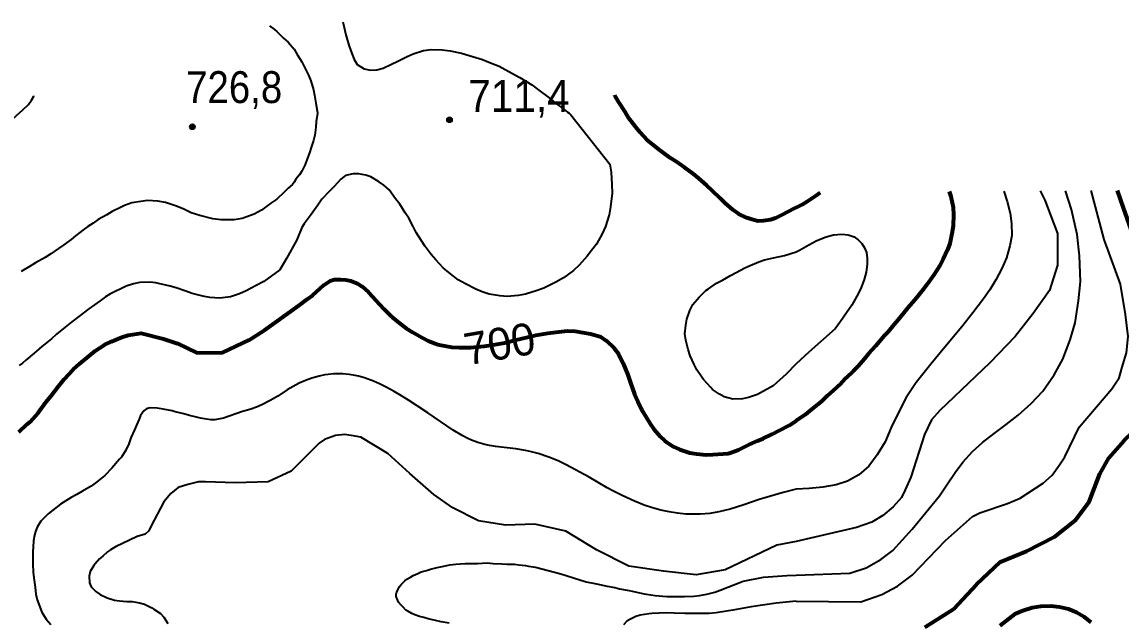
# Model space of a CAD drawing. Header units: metres. Extents: x 552626 to 559174, y 1843804 to 1852371.
# Drawn here: x 553587 to 554173, y 1845760 to 1846080 of the extents above; entities that cross this region are included whole.
import ezdxf
from ezdxf.enums import TextEntityAlignment as Align

# ---------------------------------------------------------------- set-up
doc = ezdxf.new("R2010")
doc.units = ezdxf.units.M
doc.header["$LTSCALE"] = 6.8
for name, color, linetype, lineweight in [('1', 7, 'Continuous', 25), ('2', 7, 'Continuous', 53), ('5', 7, 'Continuous', 25)]:
    doc.layers.add(name, color=color, linetype=linetype, lineweight=lineweight)
doc.layers.add('4', color=7, linetype='Continuous')

msp = doc.modelspace()

# ---------------------------------------------------------------- hatches: boundary and pattern name
at = {"layer": '5'}
for points in [[(553816.73, 1846028, 1), (553813.73, 1846028, 1)], [(553679.7, 1846024.27, 1), (553676.7, 1846024.27, 1)]]:
    msp.add_hatch(color=256, dxfattribs=at).paths.add_polyline_path(points)

# ---------------------------------------------------------------- linework, layer by layer
at = {"layer": '1'}
for points in [[(553758.4, 1846080.13), (553758.54, 1846079.49), (553760.02, 1846073.2), (553761.5, 1846067.77), (553762.61, 1846064.66), (553764.46, 1846060.13), (553766.1, 1846057.46), (553769.77, 1846055.23), (553773.09, 1846054.47)], [(553719.23, 1846078.15), (553721.97, 1846076.09), (553723.14, 1846074.99), (553726.86, 1846071.52), (553729.21, 1846069.32), (553732.39, 1846065.6), (553734.12, 1846062.85), (553736.58, 1846058.86), (553738.04, 1846055.99), (553740.04, 1846051.85), (553741.26, 1846048.67), (553742.75, 1846043.9), (553743.37, 1846041.02), (553743.94, 1846036.82), (553744.68, 1846032.82), (553744.84, 1846031.51), (553744.2, 1846027.06), (553744.07, 1846024.11), (553743.41, 1846019.85), (553742.69, 1846017.02)], [(553773.09, 1846054.47), (553776.48, 1846054.67), (553779.82, 1846055.43), (553784.41, 1846057.57), (553787.74, 1846059.18), (553792.59, 1846061.64), (553795.94, 1846063.06), (553801.44, 1846064.83), (553805.46, 1846065.39), (553811.35, 1846065.3), (553815.5, 1846064.73), (553821.63, 1846063.44), (553825.76, 1846062.2), (553832.75, 1846060.06), (553837.03, 1846058.37), (553841.7, 1846056.53), (553848.38, 1846052.92), (553852.64, 1846050.56), (553859.08, 1846046.64), (553862.81, 1846043.84), (553868.41, 1846039.73), (553871.57, 1846037.06), (553876.35, 1846033.43), (553878.13, 1846032.01), (553879.05, 1846031.45), (553879.92, 1846030.59), (553900.66, 1846004.39)], [(553572.8, 1846016.19), (553575.28, 1846020.17), (553577.07, 1846022.85), (553579.27, 1846025.19), (553582.42, 1846028.3), (553584.56, 1846030.35), (553587.85, 1846033.2), (553590.92, 1846036.21), (553592.56, 1846038.49), (553593.66, 1846040.51), (553593.73, 1846040.69)], [(553742.69, 1846017.02), (553741.52, 1846013.18), (553740.69, 1846010.42), (553739.23, 1846006.65), (553738.38, 1846004.08), (553736.5, 1846000.64), (553735.29, 1845998.69), (553733.39, 1845996.29), (553732.51, 1845994.77), (553731.52, 1845993.51), (553729.27, 1845991.55)], [(553900.66, 1846004.39), (553901.45, 1846000.02), (553901.72, 1845993.5), (553901.88, 1845988.77), (553901.09, 1845981.55), (553900.25, 1845977.28), (553898.29, 1845971.17), (553896.66, 1845967.18), (553893.49, 1845961.69), (553890.83, 1845958.35), (553888.53, 1845955.23), (553884.34, 1845950.39), (553881.24, 1845947.56), (553875.9, 1845943.63), (553871.88, 1845941.36), (553865.5, 1845938.26), (553861.48, 1845936.85), (553855.71, 1845934.95), (553851.9, 1845934.23), (553845.96, 1845933.84), (553842.04, 1845934.05), (553836.33, 1845935.02), (553832.68, 1845936.21), (553829.2, 1845937.62), (553823.73, 1845940.6), (553819.89, 1845942.63), (553814.79, 1845946.51), (553811.92, 1845949.13), (553808.03, 1845953.24), (553805.52, 1845956.09), (553802.28, 1845960.37), (553800.23, 1845963.36), (553797.53, 1845967.9), (553795.93, 1845971.04), (553793.52, 1845975.51), (553791.57, 1845978.42), (553788.68, 1845982.93), (553786.44, 1845985.91), (553783.15, 1845990.56), (553780.21, 1845993.08), (553777.41, 1845995.13), (553773.23, 1845997.6), (553770.56, 1845998.53), (553766.68, 1845999.22), (553763.93, 1845999.19), (553759.77, 1845998.24), (553757.34, 1845996.25), (553753.79, 1845992.43), (553751.23, 1845989.86), (553747.24, 1845985.7), (553745.05, 1845982.5), (553741.44, 1845977.53), (553740.46, 1845976.09), (553737.83, 1845972.56), (553736.62, 1845970.61), (553733.87, 1845963.92), (553728.45, 1845953.98), (553724.83, 1845948.01), (553716.29, 1845941.81), (553712.25, 1845939.66), (553706.8, 1845936.84), (553703.39, 1845935.26), (553698.5, 1845933.6), (553692.8, 1845932.95), (553687.48, 1845933.24)], [(553729.27, 1845991.55), (553727.05, 1845989.39), (553723.21, 1845985.63), (553719.94, 1845983.45), (553715.04, 1845979.85), (553711.11, 1845977.69), (553704.82, 1845975.36), (553700.45, 1845974.57), (553693.51, 1845974.63), (553689.07, 1845975.26), (553682.23, 1845976.95), (553677.59, 1845978.42), (553673.59, 1845980.24), (553669.69, 1845981.97), (553663.86, 1845983.87), (553659.88, 1845984.65), (553654.25, 1845984.86), (553650.69, 1845984.45), (553646.03, 1845983.73), (553642.01, 1845982.32), (553639.87, 1845981.13), (553635.46, 1845979.01), (553632.61, 1845977.35), (553628.05, 1845974.83), (553625.33, 1845972.91), (553622.5, 1845971.07), (553619.88, 1845969.06), (553615.95, 1845966.04), (553613.6, 1845964.16), (553609.65, 1845961.33), (553606.93, 1845959.41), (553602.71, 1845956.45), (553599.69, 1845954.59), (553594.7, 1845951.74), (553591.69, 1845949.87), (553586.96, 1845947.15)], [(554000, 1845771.34), (554034.4, 1845771.02), (554045.63, 1845774.94), (554053.92, 1845779.34), (554061.73, 1845785.21), (554079.62, 1845803.64), (554093.94, 1845816.54), (554097.85, 1845818.5), (554112.49, 1845823.39), (554119.32, 1845826.33), (554131.52, 1845834.16), (554136.4, 1845838.56), (554140.31, 1845843.95), (554143.09, 1845848.26), (554150.72, 1845864.16), (554168.13, 1845884.57), (554172.03, 1845890.44), (554173.98, 1845897.29), (554175.94, 1845903.66), (554176.91, 1845912.47), (554175.45, 1845924.21), (554172.85, 1845940.27), (554164.04, 1845964.21), (554157.19, 1845990.2)], [(554000, 1845785.26), (554028.55, 1845786.19), (554037.33, 1845789.13), (554045.14, 1845793.53), (554051.48, 1845798.43), (554061.73, 1845809.69), (554076.3, 1845827.48), (554080.31, 1845833.43), (554084.75, 1845839.98), (554088.76, 1845845.42), (554093.96, 1845851.17), (554099.19, 1845855.87), (554105.41, 1845860.77), (554111.83, 1845865.49), (554118.34, 1845870.57), (554125.25, 1845876.77), (554131.33, 1845883.32), (554137.49, 1845891.93), (554142.02, 1845900.34), (554146.04, 1845910.66), (554148.67, 1845919.81), (554150.48, 1845931.52), (554151.43, 1845941.78), (554150.98, 1845955.43), (554149.76, 1845966.84), (554146.75, 1845980.17), (554143.54, 1845990.11)], [(554130.07, 1845990.02), (554132.47, 1845985.1), (554139.3, 1845967.42), (554139.18, 1845950.49), (554135.02, 1845936.92), (554126.26, 1845924.62), (554116.61, 1845912.48), (554103.11, 1845898.39), (554076.55, 1845872.94), (554072.02, 1845867.94), (554068.39, 1845860.21), (554061.14, 1845837.48), (554057.97, 1845830.66), (554056.15, 1845826.57), (554051.62, 1845821.57), (554046.18, 1845817.02), (554040.29, 1845813.38), (554032.13, 1845810.66), (554000, 1845803.1)], [(554110.6, 1845989.89), (554112.37, 1845984.47), (554113.97, 1845978.2), (554114.71, 1845972.63), (554114.8, 1845966.34), (554113.89, 1845960.73), (554112.01, 1845954.37), (554109.54, 1845948.72), (554106.39, 1845942.73), (554103.08, 1845937.39), (554099.78, 1845932.44), (554094.17, 1845925), (554088.19, 1845917.57), (554079.21, 1845906.74), (554071.68, 1845897.6), (554063.89, 1845887.87), (554058.63, 1845879.83), (554054.47, 1845871.9), (554050.65, 1845863.96), (554047.37, 1845856.25), (554043.2, 1845849.43), (554038.74, 1845843.34), (554033.37, 1845838.72), (554027.26, 1845835.38), (554021.25, 1845833.27), (554014.12, 1845832.04), (554006.84, 1845831.4), (554000, 1845831.08)], [(554000, 1845957.55), (554001.67, 1845958.54), (554006.69, 1845961.39), (554010.97, 1845963.6), (554015.86, 1845965.54), (554019.93, 1845966.59), (554024.29, 1845966.99), (554027.6, 1845966.63), (554030.81, 1845965.49), (554033.04, 1845963.98), (554035.04, 1845961.96), (554036.37, 1845959.74), (554037.38, 1845957.21), (554037.84, 1845954.12), (554037.87, 1845950.83), (554037.27, 1845946.71), (554036.23, 1845942.76), (554034.39, 1845938.09), (554032.34, 1845933.91), (554029.56, 1845929.16), (554026.87, 1845925.06), (554023.63, 1845920.45), (554020.68, 1845916.55), (554006.63, 1845904.09), (554000, 1845897.93)], [(554000, 1845897.93), (553994.61, 1845892.42), (553987.69, 1845886.19), (553979.4, 1845881.49), (553974.55, 1845879.89), (553971.41, 1845879.15), (553966.2, 1845879.03), (553961.59, 1845880.31), (553959.06, 1845881.63), (553955.45, 1845884.16), (553954.47, 1845885.29), (553950.66, 1845889.5), (553949.76, 1845890.73), (553947.04, 1845894.6), (553945.65, 1845897.57), (553943.51, 1845902.17), (553942.38, 1845905.46), (553941.23, 1845910.46), (553940.66, 1845913.81), (553941.17, 1845918.52), (553941.76, 1845921.63), (553943.31, 1845926.37), (553944.94, 1845929.5), (553948.2, 1845933.38), (553951.88, 1845936.94), (553953.29, 1845937.86), (553957.51, 1845940.81), (553960.66, 1845942.41), (553965.02, 1845944.9), (553968.06, 1845946.58), (553972.53, 1845948.99), (553975.43, 1845950.27), (553980.04, 1845952.22), (553983.15, 1845953.34), (553987.96, 1845954.46), (553993.77, 1845955.54), (554000, 1845957.55)], [(553687.48, 1845933.24), (553683.72, 1845933.9), (553678.08, 1845935.35), (553674.64, 1845936.65), (553669.56, 1845938.36), (553666.37, 1845939.29), (553660.22, 1845940.78), (553658.69, 1845941.1), (553655.48, 1845941.33), (553650.21, 1845941.22), (553646.8, 1845940.54), (553642.87, 1845939.19), (553634.29, 1845934.92), (553631.96, 1845933.56), (553629.1, 1845931.54), (553623.12, 1845927.17), (553617.72, 1845923.06), (553614.05, 1845920.25), (553610.5, 1845917.35), (553605.83, 1845913.73), (553603.13, 1845911.23), (553597.92, 1845907.15), (553595.13, 1845904.54), (553593.84, 1845903.59), (553589.4, 1845899.79), (553587.67, 1845898.3), (553585.93, 1845897.01)], [(554000, 1845831.08), (553992.99, 1845829.34), (553980.22, 1845825.52), (553971.99, 1845822.65), (553964.71, 1845820.4), (553961.75, 1845819.6), (553958.73, 1845818.9), (553953.9, 1845818.13), (553948.87, 1845817.72), (553945.51, 1845817.64), (553941.15, 1845817.78), (553936.77, 1845818.23), (553932.34, 1845818.95), (553927.86, 1845819.88), (553923.4, 1845821.06), (553919.03, 1845822.52), (553913.82, 1845824.6), (553907.28, 1845827.59), (553902.3, 1845830.09), (553899.16, 1845831.78), (553889.6, 1845837.49), (553877.47, 1845844.05), (553873.06, 1845846.21), (553868.22, 1845848.16), (553862.4, 1845850.08), (553858.99, 1845851), (553855.72, 1845851.72), (553850.62, 1845852.53), (553839.68, 1845853.73), (553836.47, 1845854.26), (553834.04, 1845854.79), (553830.39, 1845855.85), (553826.89, 1845857.2), (553824.73, 1845858.22), (553822.02, 1845859.65), (553817.21, 1845862.52), (553803.66, 1845871.76), (553797.96, 1845875.56), (553793.43, 1845878.51), (553788.82, 1845881.36), (553785.78, 1845883.11), (553781.84, 1845885.23), (553777.85, 1845887.21), (553774.73, 1845888.61), (553769.92, 1845890.37), (553766.8, 1845891.23), (553765.03, 1845891.62), (553761.74, 1845892.17), (553758.47, 1845892.49), (553756.71, 1845892.56), (553753.63, 1845892.52), (553750.58, 1845892.24), (553748.87, 1845891.99), (553745.71, 1845891.35), (553741.86, 1845890.29), (553738.42, 1845889.02), (553735.17, 1845887.52), (553731.87, 1845885.78), (553728.71, 1845883.92), (553723.7, 1845880.57), (553719.6, 1845878.26), (553715.15, 1845876.08), (553712.31, 1845874.82), (553709.32, 1845873.68), (553707.52, 1845873.11), (553704.9, 1845872.43), (553694.72, 1845868.82), (553690.13, 1845867.99), (553688.03, 1845868.05), (553685.8, 1845868.4), (553682.56, 1845868.82), (553680.4, 1845869.47), (553676.61, 1845870.33), (553673.73, 1845871.2), (553669.11, 1845872.36), (553667.47, 1845872.77), (553662.68, 1845873.72), (553659.53, 1845874.26), (553655.72, 1845874.42), (553653.8, 1845873.8), (553652.32, 1845872.83), (553650.62, 1845870.25), (553649.84, 1845868.36), (553648.41, 1845865.21), (553647.3, 1845862.69), (553645.5, 1845858.4), (553644.38, 1845855.19), (553642.77, 1845851.81), (553640.4, 1845848.16), (553639.44, 1845846.95), (553635.3, 1845842.19), (553631.55, 1845838.38), (553627.19, 1845834.69), (553624.34, 1845832.67), (553619.67, 1845829.94), (553616.68, 1845828.21), (553613.58, 1845826.56), (553609.39, 1845823.99), (553607.91, 1845823.02), (553603.79, 1845819.86), (553601.32, 1845817.88)], [(554000, 1845803.1), (553989.63, 1845801.23), (553962.11, 1845788.11), (553946.66, 1845785.44), (553929.34, 1845787.41), (553910.84, 1845790.01), (553893.6, 1845798.77), (553877.28, 1845808.58), (553860.65, 1845812.39), (553845.14, 1845811.77), (553830.69, 1845814.15), (553816.98, 1845821.04), (553806.93, 1845828.17), (553794.09, 1845839.45), (553782.39, 1845850.05), (553767.96, 1845858.77), (553764.91, 1845859.3), (553759.52, 1845860.19), (553754.5, 1845859.66), (553748.57, 1845857.52), (553745.7, 1845855.57), (553730.83, 1845840.62), (553718.59, 1845835.01), (553701.01, 1845834.41), (553685.23, 1845835), (553681.42, 1845835), (553675.83, 1845833.45), (553670.68, 1845831.9), (553666.65, 1845828.8), (553663.07, 1845824.37), (553656.14, 1845811.08), (553655.02, 1845808.86), (553653, 1845807.09), (553648.75, 1845805.76), (553637.3, 1845800.36), (553634.64, 1845798.73), (553633.06, 1845797.6), (553630.46, 1845795.4), (553628.74, 1845793.87), (553626.37, 1845791.32), (553625.62, 1845790.38), (553623.8, 1845787.23), (553623.14, 1845784.69), (553623.36, 1845781.1), (553624.37, 1845778.94), (553626.84, 1845776.47), (553629.11, 1845774.83), (553632.72, 1845773.15), (553636.67, 1845771.89), (553639.46, 1845771.55), (553643.3, 1845771.23), (553646.07, 1845771.07), (553650.03, 1845770.48), (553652.78, 1845769.65), (553656.6, 1845767.81), (553657.73, 1845767.09), (553661.14, 1845764.72), (553663.06, 1845762.85), (553665.15, 1845759.48)], [(553601.32, 1845817.88), (553598.27, 1845814.94), (553597.38, 1845814.04), (553595.55, 1845810.85), (553594.62, 1845808.55), (553593.84, 1845805.77), (553593.5, 1845803.54), (553593.29, 1845800.13), (553593.17, 1845797.72), (553593.23, 1845793.74), (553593.24, 1845791.05), (553593.42, 1845786.79), (553593.68, 1845783.73), (553594.43, 1845778.84), (553594.86, 1845775.1), (553595.51, 1845772.09), (553598.06, 1845765.41), (553600.37, 1845761.78), (553602.79, 1845758.97)], [(553815.09, 1845759.65), (553810.74, 1845760.38), (553807.82, 1845761), (553803.92, 1845761.88), (553801.56, 1845762.56), (553799.31, 1845763.16), (553796.74, 1845764), (553795.24, 1845764.69), (553793, 1845765.95), (553791.98, 1845766.59), (553790.48, 1845768.13), (553789.41, 1845769.15), (553788.09, 1845770.71), (553787.61, 1845771.6), (553786.79, 1845773.79), (553786.77, 1845774.83), (553787.03, 1845775.81), (553787.94, 1845777.81), (553788.65, 1845779.13), (553789.73, 1845780.48), (553791.35, 1845782.09), (553792.47, 1845783.08), (553794.53, 1845784.17), (553795.94, 1845785.09), (553798.29, 1845786.12), (553800.1, 1845786.9), (553802.96, 1845787.7), (553805.06, 1845788.41), (553808.66, 1845789.3), (553811.35, 1845789.89), (553815.35, 1845790.63)], [(553815.35, 1845790.63), (553818.53, 1845791), (553823.51, 1845791.47), (553826.74, 1845791.46), (553830.16, 1845791.48), (553835.27, 1845791.68), (553838.52, 1845791.48), (553843.1, 1845791.25), (553845.87, 1845791.09), (553849.88, 1845790.98), (553852.19, 1845790.67), (553855.65, 1845790.31), (553857.4, 1845789.94), (553861.07, 1845789.41), (553874.48, 1845785.89), (553881.35, 1845783.83), (553888.07, 1845781.71), (553893.58, 1845780.55), (553899.29, 1845779.41), (553903.27, 1845778.57), (553905.83, 1845777.96), (553910.93, 1845776.95), (553918.89, 1845775.27), (553922.55, 1845774.7), (553924.78, 1845774.35), (553931.01, 1845773.87), (553932.71, 1845773.77), (553938.99, 1845773.79), (553940.47, 1845773.86), (553945.44, 1845774.03), (553948.5, 1845774.28), (553952.3, 1845775.01), (553956.64, 1845776.21), (553959.42, 1845777.22), (553971.73, 1845781.92), (553982.61, 1845784.15), (553994.93, 1845784.97), (554000, 1845785.26)], [(554000, 1845771.34), (553989.39, 1845770.33), (553976.04, 1845768.3), (553966.16, 1845766.58), (553962.8, 1845766.01), (553957.3, 1845765.09), (553953.64, 1845764.77), (553947.95, 1845764.69), (553944.24, 1845764.74), (553940.72, 1845764.81), (553934.9, 1845765), (553930.9, 1845765.11), (553923.07, 1845764.69), (553921.38, 1845764.5), (553916.9, 1845763.79), (553914.51, 1845763.14), (553911.26, 1845761.63), (553909.76, 1845760.6), (553907.98, 1845758.78)]]:
    msp.add_lwpolyline(points, dxfattribs=at)
at = {"layer": '2'}
for points in [[(553936.15, 1846005.51), (553933.08, 1846007.44), (553928.92, 1846010.57), (553927.56, 1846011.65), (553923.28, 1846015.05), (553920.48, 1846017.11), (553916.88, 1846021.16), (553914.46, 1846024.11), (553910.77, 1846028.91), (553908.78, 1846032.2), (553905.43, 1846037.42), (553903.31, 1846040.97), (553903.27, 1846041.03)], [(554000, 1845981.19), (553998.56, 1845980.46), (553995.88, 1845979.01), (553992.2, 1845977.17), (553988.87, 1845975.55), (553986.31, 1845974.69), (553982.47, 1845974.15), (553979.74, 1845973.94), (553975.24, 1845975.13), (553973.65, 1845975.71), (553969.23, 1845977.86), (553966.24, 1845979.89), (553962.21, 1845983.61), (553959.45, 1845986.14), (553955.27, 1845990.32), (553952.4, 1845992.93), (553948.08, 1845996.71), (553945.13, 1845999.23), (553940.39, 1846002.48), (553936.15, 1846005.51)], [(554081.56, 1845989.69), (554082.42, 1845987.11), (554083.56, 1845981.26), (554083.83, 1845977.3), (554083.55, 1845971.38), (554082.96, 1845967.42), (554081.77, 1845962.06), (554080.55, 1845958.6), (554078.28, 1845953.59), (554076.56, 1845950.35), (554073.24, 1845945.32), (554069.82, 1845940.37), (554067.68, 1845937.46), (554064.01, 1845933.06), (554063.01, 1845931.8), (554059.4, 1845927.68), (554057.32, 1845925.07), (554054.06, 1845921.19), (554052.07, 1845918.68), (554048.98, 1845915), (554046.94, 1845912.87), (554044.18, 1845909.61), (554042.17, 1845907.29), (554038.56, 1845903.17), (554036.21, 1845900.43), (554032.95, 1845896.55), (554030.48, 1845894.08), (554026.64, 1845890.32), (554024.08, 1845887.74), (554021.34, 1845885.15), (554016.69, 1845881.01), (554013.55, 1845877.71), (554008.15, 1845873.48), (554004.92, 1845870.93), (554000, 1845867.47)], [(554000, 1845981.19), (554003.14, 1845982.79), (554005.97, 1845984.63), (554010.29, 1845987.5), (554012.69, 1845989.23)], [(554083.91, 1845767.2), (554096.01, 1845780.14), (554108.92, 1845792.28), (554122.64, 1845797.95), (554137.57, 1845805.64), (554148.87, 1845814.54), (554156.13, 1845824.25), (554161.78, 1845839.23), (554166.62, 1845847.72), (554174.69, 1845857.03), (554183.97, 1845865.93), (554188.41, 1845873.22), (554191.24, 1845879.28), (554191.33, 1845879.54), (554193.02, 1845886.26), (554194.54, 1845893.86), (554194.1, 1845905.13), (554192.85, 1845917.6), (554189.05, 1845934.9), (554184.66, 1845950.16), (554179.33, 1845967.05), (554174.33, 1845981.04), (554171.27, 1845990.29)], [(553635.03, 1845909.82), (553640.56, 1845912.07), (553644.04, 1845913.22), (553650.95, 1845914.21), (553662.79, 1845911.24), (553670.34, 1845908.7), (553680.63, 1845903.8), (553694.48, 1845903.89), (553708.28, 1845910.46), (553716.68, 1845915.85), (553735.03, 1845928.93), (553739.4, 1845932.28), (553742.47, 1845934.44), (553746.17, 1845937.8), (553748.39, 1845939.96), (553751.58, 1845942.03), (553753.87, 1845942.77), (553757.37, 1845942.88), (553759.95, 1845942.7), (553762.58, 1845942.15), (553766.17, 1845940.66), (553768.63, 1845939.04), (553772.1, 1845936.12), (553774.28, 1845933.71), (553777.87, 1845929.66), (553780.36, 1845927), (553784.44, 1845922.9)], [(553784.44, 1845922.9), (553787.57, 1845920.41), (553792.36, 1845916.78), (553795.53, 1845914.77), (553800.52, 1845911.83), (553803.95, 1845910.13), (553809.02, 1845908.15), (553810.85, 1845907.88), (553816.48, 1845906.82), (553820.4, 1845906.6), (553826.67, 1845906.56), (553833.71, 1845907.27), (553838.57, 1845908.02), (553845.54, 1845909.29), (553850.06, 1845910.47), (553856.81, 1845912.1), (553861.24, 1845913.17), (553867.58, 1845914.28), (553871.89, 1845914.77), (553878.18, 1845915.4), (553882.18, 1845915.29), (553886.25, 1845914.61), (553890.42, 1845913.85), (553895.82, 1845912.29), (553898.91, 1845910.17), (553902.86, 1845906.35), (553905.23, 1845903.11), (553907.81, 1845897.99), (553910.2, 1845892), (553911.63, 1845887.79), (553913.76, 1845881.67), (553915.54, 1845877.7), (553918.25, 1845872.31), (553920.24, 1845869.02), (553922.13, 1845865.82), (553924.16, 1845863.01), (553927.44, 1845859.21), (553929.99, 1845856.84), (553934.42, 1845853.84), (553937.92, 1845852.24), (553943.35, 1845850.49), (553946.93, 1845849.86), (553952.02, 1845849.39), (553955.52, 1845849.51), (553963.81, 1845850.08), (553965.38, 1845850.54), (553969.21, 1845851.93), (553972.16, 1845853.5), (553974.95, 1845854.87), (553979.38, 1845856.8), (553982.46, 1845858.1), (553987.22, 1845860.45), (553990.91, 1845862.3), (553996.46, 1845865.21), (553999.91, 1845867.41), (554000, 1845867.47)], [(553585.67, 1845861.43), (553590.22, 1845865.66), (553591.78, 1845866.98), (553595.97, 1845871.82), (553600.18, 1845877.34), (553603.01, 1845880.89), (553607.05, 1845886.2), (553609.98, 1845889.67), (553614.61, 1845894.85), (553618.06, 1845897.9), (553623.17, 1845902.19), (553626.48, 1845904.85), (553631.34, 1845907.97), (553635.03, 1845909.82)], [(554068.57, 1845757.48), (554083.91, 1845767.2)], [(554157.12, 1845760.04), (554153.36, 1845763.06), (554149.34, 1845765.26), (554145.13, 1845767.02), (554140.31, 1845768.18), (554135.71, 1845768.71), (554130.37, 1845768.53), (554125.74, 1845767.77), (554120.67, 1845766.21), (554116.52, 1845764.42), (554108.57, 1845758.13)]]:
    msp.add_lwpolyline(points, dxfattribs=at)
at = {"layer": '5', "lineweight": 13}
for centre in [(553815.23, 1846028), (553678.2, 1846024.27)]:
    msp.add_circle(centre, 1.5, dxfattribs=at)

# ---------------------------------------------------------------- texts
at = {"layer": '4'}
msp.add_text('700', height=17, rotation=9.872, dxfattribs=at).set_placement((553843.34, 1845900.24), align=Align.CENTER)
at = {"layer": '5'}
for s, width, p in [('726,8', 0.9, (553674.89, 1846036.89)), ('711,4', 0.95, (553825.23, 1846032.21))]:
    msp.add_text(s, height=17, dxfattribs=dict(at, width=width)).set_placement(p)

doc.saveas('drawing.dxf')
